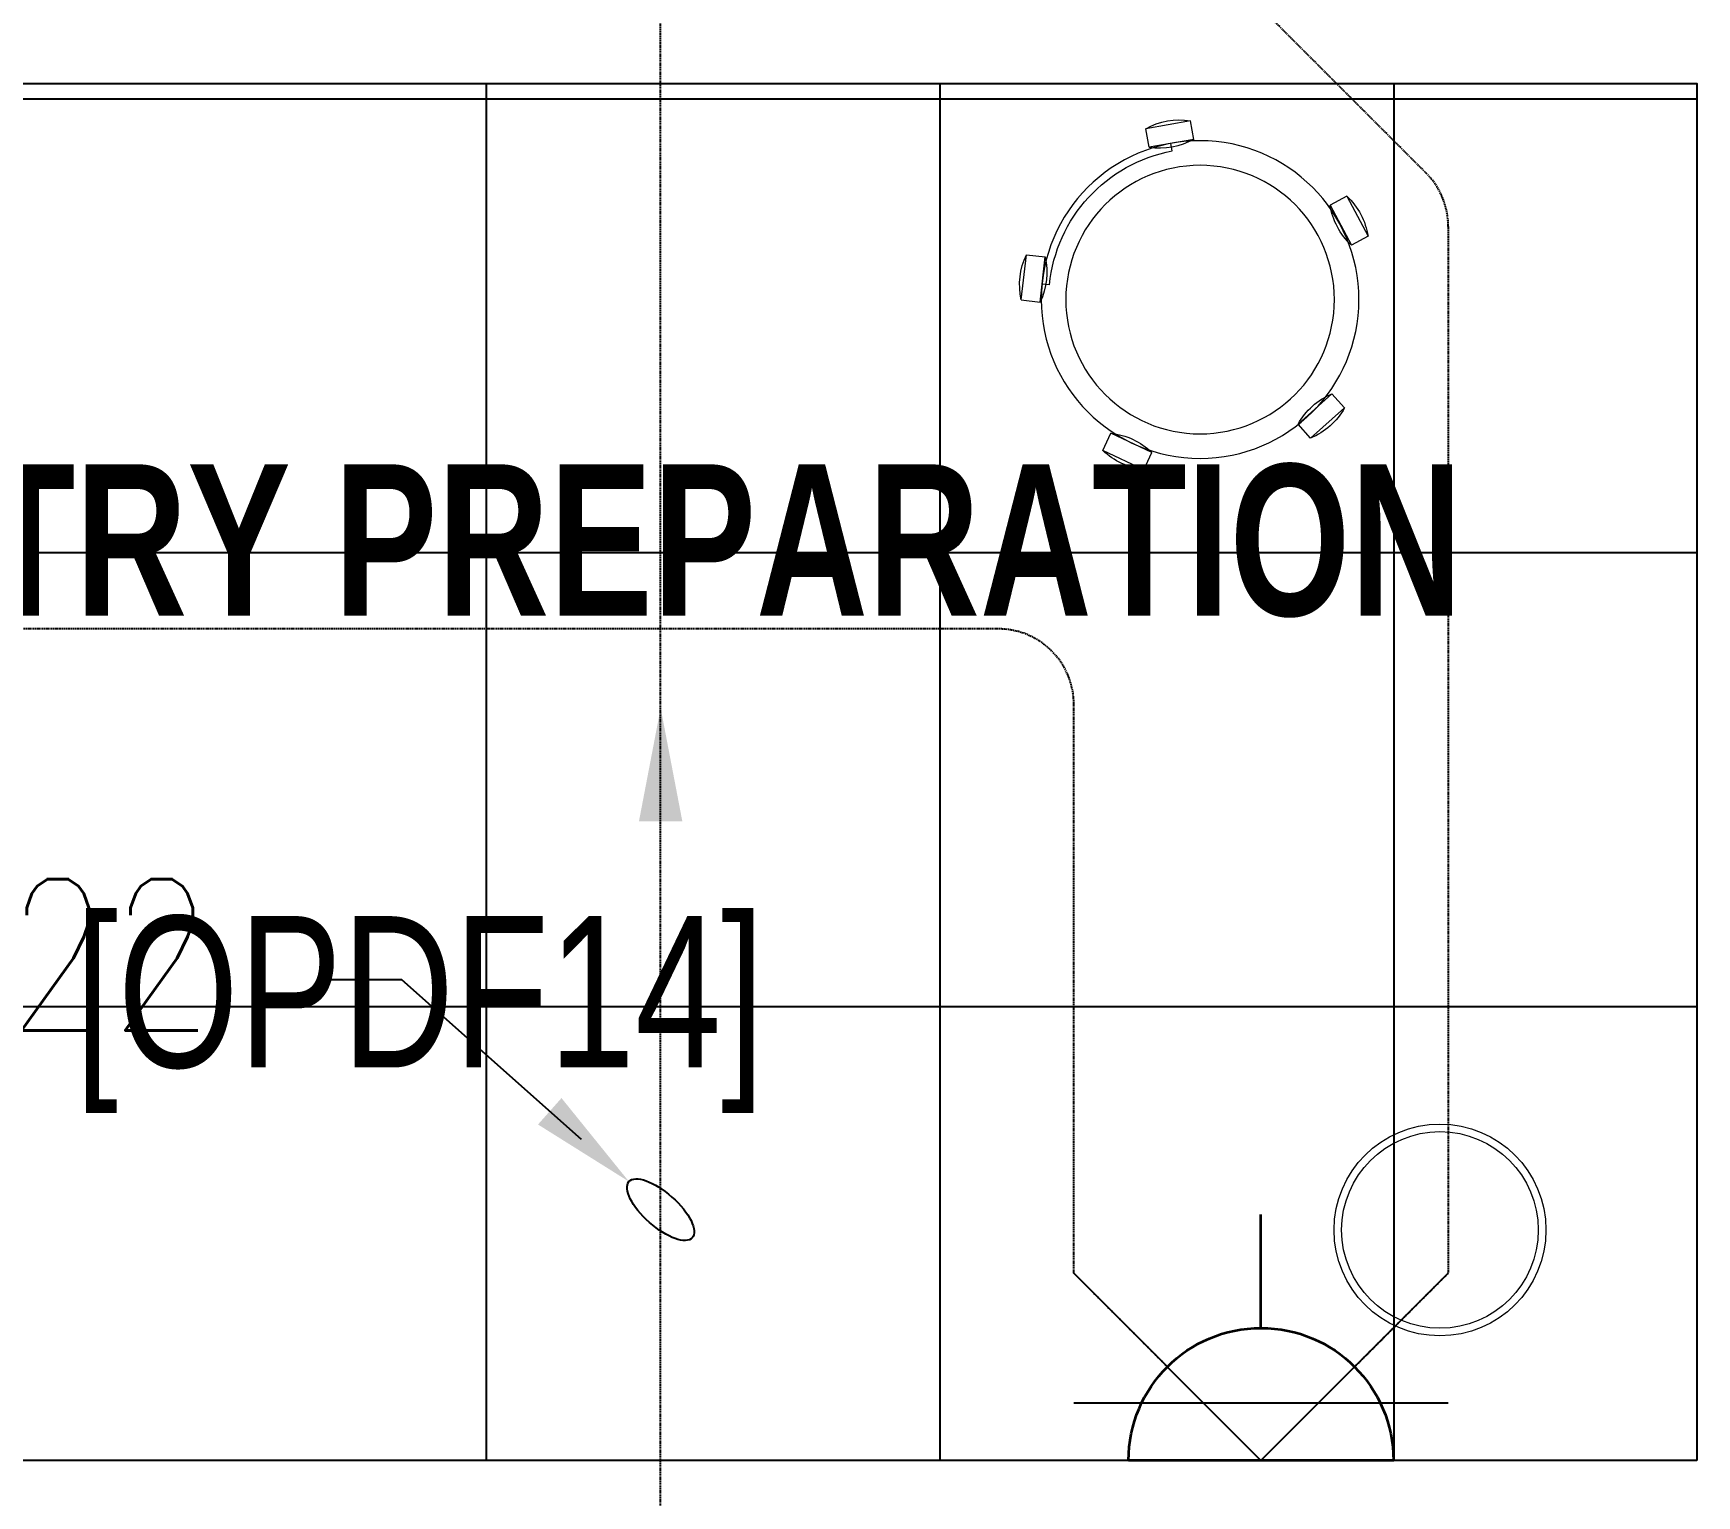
# Model space of a CAD drawing. Extents: x -12260 to 57327, y -29287 to 19916.
# Drawn here: x 18077 to 20276, y -8777 to -6843 of the extents above; entities that cross this region are included whole.
import ezdxf
from ezdxf import colors
from ezdxf.entities.mleader import LeaderData, LeaderLine
from ezdxf.enums import TextEntityAlignment as Align
from ezdxf.math import Vec2, Vec3

# ---------------------------------------------------------------- set-up
doc = ezdxf.new("R2010")
doc.units = 0
doc.header["$LTSCALE"] = 0.25
doc.linetypes.add('DASHDOT', pattern=[25.4, 12.7, -6.35, 0, -6.35])
doc.linetypes.add('HIDDEN', pattern=[9.525, 6.35, -3.175])
for name, color, linetype, lineweight in [('01-First Floor-FUR$0$72_EGR_BASE_TEXT', 252, 'Continuous', 5), ('01-First Floor-FUR$0$LOADING', 253, 'Continuous', 5), ('01-First Floor-FUR$0$Walls', 251, 'Continuous', 5), ('E-LITE-CIRC @ 100', 6, 'Continuous', 25), ('E-LITE-CLNG-CNDT', 6, 'DASHDOT', 35), ('E-LITE-EXIT-NUMB', 6, 'Continuous', 25), ('E-POWR-FLOR-CNDT', 6, 'HIDDEN', 25), ('E-POWR-FLOR-CNDT @ 100', 6, 'HIDDEN', 25), ('E-POWR-WALL @ 100', 4, 'Continuous', 35)]:
    doc.layers.add(name, color=color, linetype=linetype, lineweight=lineweight)
doc.layers.add('01-First Floor-FUR$0$FALSE CEILING', color=251, linetype='Continuous')
doc.styles.add('01-First Floor-FUR$0$X3G_ENTITY_9EC9', font='swisscl.ttf', dxfattribs={"height": 0.2})
doc.styles.add('01-First Floor-FUR$0$X3G_ENTITY_9F38', font='swisscl.ttf', dxfattribs={"height": 0.2})
doc.styles.add('DC_SIMPLEX', font='SIMPLEX.shx', dxfattribs={"width": 0.7})

# ---------------------------------------------------------------- blocks, each defined once
blk = doc.blocks.new('01-First Floor-FUR$0$WM00001-P')
at = {"layer": '01-First Floor-FUR$0$LOADING'}
for radius in [0.14, 0.13]:
    blk.add_circle((0, 0), radius, dxfattribs=at)
blk = doc.blocks.new('01-First Floor-FUR$0$HF10037B-P')
at = {"layer": '01-First Floor-FUR$0$LOADING'}
for p, q in [((0.2459, 0.134), (0.1859, 0.134)), ((0.1859, 0.134), (0.1859, 0.109)), ((0.2459, 0.134), (0.2459, 0.109)), ((0.2459, 0.109), (0.1859, 0.109)), ((0, 0), (-0.0142, -0.0583)), ((0, 0), (0.0243, -0.0059)), ((0.0243, -0.0059), (0.01, -0.0642)), ((0.4071, -0.0094), (0.431, -0.0018)), ((0.4071, -0.0094), (0.4255, -0.0665)), ((0.431, -0.0018), (0.4493, -0.0589)), ((0.4069, -0.0417), (0.4165, -0.0387)), ((-0.0142, -0.0583), (0.01, -0.0642)), ((0.4255, -0.0665), (0.4493, -0.0589)), ((0.0524, -0.2725), (0.0674, -0.2525)), ((0.0674, -0.2525), (0.1154, -0.2885)), ((0.3125, -0.2897), (0.362, -0.2558)), ((0.3761, -0.2764), (0.362, -0.2558)), ((0.0524, -0.2725), (0.1004, -0.3085)), ((0.3266, -0.3103), (0.3761, -0.2764)), ((0.3267, -0.268), (0.3323, -0.2763)), ((0.1004, -0.3085), (0.1154, -0.2885)), ((0.3266, -0.3103), (0.3125, -0.2897))]:
    blk.add_line(p, q, dxfattribs=at)
for radius in [0.21, 0.1775]:
    blk.add_circle((0.2161, -0.1014), radius, dxfattribs=at)
for centre, radius, start, end in [((0.2159, 0.0465), 0.0925, 71.0754, 108.9246), ((0.2159, 0.1965), 0.0925, 251.0754, 288.9246), ((0.0779, -0.0499), 0.0925, 147.3419, 185.1912), ((-0.0678, -0.0143), 0.0925, 327.3419, 5.1912), ((0.4996, -0.0113), 0.0925, 178.8412, 216.6904), ((0.3568, -0.057), 0.0925, 358.8412, 36.6904), ((0.2161, -0.1014), 0.2, 303.6037, 17.3657), ((0.0389, -0.3404), 0.0925, 34.1875, 72.0368), ((0.3867, -0.3449), 0.0925, 105.5121, 143.3614), ((0.1289, -0.2205), 0.0925, 214.1875, 252.0368), ((0.3019, -0.2212), 0.0925, 285.5121, 323.3614)]:
    blk.add_arc(centre, radius, start, end, dxfattribs=at)
blk = doc.blocks.new('01-First Floor-FUR')
at = {"layer": '01-First Floor-FUR$0$FALSE CEILING', "linetype": 'Continuous'}
for p, q in [((18676, -8730), (18676, -6910)), ((19276, -8730), (19276, -6910)), ((19876, -8730), (19876, -6910)), ((16276, -6930), (20276, -6930)), ((16276, -7530), (20276, -7530)), ((16276, -8130), (20276, -8130))]:
    blk.add_line(p, q, dxfattribs=at)
at = {"layer": '01-First Floor-FUR$0$FALSE CEILING'}
blk.add_lwpolyline([(20276, -8730), (16276, -8730), (16276, -6910), (20276, -6910)], close=True, dxfattribs=at)
at = {"layer": '01-First Floor-FUR$0$Walls'}
for p, q in [((20276, -6910), (16276, -6910)), ((20276, -6910), (20276, -8730)), ((20276, -8730), (16276, -8730))]:
    blk.add_line(p, q, dxfattribs=at)
at = {"layer": '01-First Floor-FUR$0$LOADING', "extrusion": (-2.79672e-08, -3.6788e-07, -1), "xscale": 1000.000000000001, "yscale": 1000.000000000001, "zscale": 1000.000000000001, "rotation": 62.02830383052903}
blk.add_blockref('01-First Floor-FUR$0$HF10037B-P', (-19810.4, -7338.8, 0.1), dxfattribs=at)
at = {"layer": '01-First Floor-FUR$0$LOADING', "extrusion": (-3.71182e-07, 7.42363e-07, -1), "xscale": -1000.000000000008, "yscale": 1000.000000000008, "zscale": 1000.000000000004, "rotation": 269.9999999975416}
blk.add_blockref('01-First Floor-FUR$0$WM00001-P', (-19936.6, -8425.4, 0.1), dxfattribs=at)
at = {"layer": '01-First Floor-FUR$0$72_EGR_BASE_TEXT', "char_height": 200, "attachment_point": 2}
for s, insert, style in [('{\\fSwis721 LtCn BT|b1|i0|c0|p34;OPTOMETRY PREPARATION}', (18542.5, -7413.3, 0), '01-First Floor-FUR$0$X3G_ENTITY_9EC9'), ('[OPDF14]', (18587.7, -8010.5, 0), '01-First Floor-FUR$0$X3G_ENTITY_9F38')]:
    blk.add_mtext(s, dxfattribs=dict(at, insert=insert, style=style))
blk = doc.blocks.new('*U10')
blk.add_line((-1.75, 0), (-3.25, 0))
blk.add_lwpolyline([(0, 1.75, 1), (0, -1.75)], format="xyb", close=True)
at = {"layer": 'Defpoints'}
for p, q in [((-2.475, 2.475), (0, 0)), ((-0.758, -2.475), (-0.758, 2.475)), ((-2.475, -2.475), (0, 0))]:
    blk.add_line(p, q, dxfattribs=at)
at = {"layer": 'E-LITE-EXIT-NUMB', "style": 'DC_SIMPLEX', "width": 0.7, "flags": 8}
blk.add_attdef('TYPE', text='', height=2, rotation=360, dxfattribs=at).set_placement((-2.682, 5.238), align=Align.RIGHT)
blk.add_attdef('CIRCUIT', (2.682, 5.238), '', height=2, rotation=360, dxfattribs=at)
blk = doc.blocks.new('*U8')
blk.add_hatch(color=256).paths.add_polyline_path([(0.287, 0), (0, 1.5), (-0.287, 0)])
blk = doc.blocks.new('ARR0W')
at = {"color": 45}
blk.add_ellipse((0, 0), major_axis=(0.4, 0), ratio=0.4, dxfattribs=at)
at = {"color": 45, "ltscale": 0.5}
blk.add_solid([(-1.4, 0.167), (-0.4, 0), (-1.4, -0.167)], dxfattribs=at)

msp = doc.modelspace()

# ---------------------------------------------------------------- linework, layer by layer
at = {"layer": 'E-POWR-FLOR-CNDT'}
for points in [[(18906.4, -8830), (18906.4, -2258.4, 0.414214), (18831.4, -2183.4), (5856.8, -2183.4, -0.414214), (5781.8, -2108.4), (5781.8, 516.4)], [(19700, -6810), (19918.2, -7028.2, -0.198912), (19947.5, -7098.9), (19947.5, -8482.5), (19823.8, -8606.3)], [(19576.3, -8606.3), (19452.6, -8482.5), (19452.6, -7730.8, 0.414214), (19352.6, -7630.8), (16523.5, -7630.8), (16399.7, -7507)]]:
    msp.add_lwpolyline(points, format="xyb", dxfattribs=at)

# ---------------------------------------------------------------- block references
at = {"layer": 'E-LITE-CLNG-CNDT'}
msp.add_blockref('01-First Floor-FUR', (0, 0), dxfattribs=at)
at = {"layer": 'E-POWR-FLOR-CNDT @ 100', "xscale": -100, "yscale": 100, "zscale": 100}
msp.add_blockref('*U8', (18906.4, -7885.3), dxfattribs=at)
at = {"layer": 'E-POWR-WALL @ 100', "xscale": -100, "yscale": 100, "zscale": 100, "rotation": 90}
msp.add_blockref('*U10', (19700, -8730), dxfattribs=at)

# ---------------------------------------------------------------- leaders
at = {"layer": 'E-LITE-CIRC @ 100'}
ml = msp.add_multileader_mtext('Standard', dxfattribs=at)
ml.set_content('{\\Fdc_el_romans|c0;\\W0.8;TO\\Fromans|c0; \\Fsimplex|c0;LP-F1/S22}', color=256, style='DC_SIMPLEX')
ml.set_leader_properties()
ml.set_arrow_properties(name='ARR0W')
ml.build(insert=Vec2(0, 0))
ml.multileader.update_dxf_attribs({"dogleg_length": 200, "arrow_head_size": 140, "scale": 100})
ctx = ml.context
ctx.base_point, ctx.scale, ctx.char_height, ctx.arrow_head_size, ctx.landing_gap_size, ctx.plane_origin, ctx.plane_x_axis, ctx.plane_y_axis = Vec3(16384.8, -8094.8, 0), 100, 200, 140, 140, Vec3(41032, -3456.2, 0), Vec3(1, -0.000001, 0), Vec3(0.000001, 1, 0)
ctx.text_align_type = 2
notes = []
notes.append((ctx, [(1, (1, 1, 0), (18564.1, -8094.8, 0), (-1, 0.000001, 0), 108.8, [(0, [(18906.4, -8398.6, 0)], 0, [])])]))
ctx.mtext.insert, ctx.mtext.text_direction, ctx.mtext.rotation, ctx.mtext.alignment, ctx.mtext.flow_direction = Vec3(18315.3, -7961.5, 0), Vec3(1, -0.000001, 0), 6.283185, 3, 5
for ctx, leaders in notes:
    for number, flags, end, landing, length, lines in leaders:
        leader = LeaderData()
        leader.index, (leader.has_last_leader_line, leader.has_dogleg_vector, leader.attachment_direction) = number, flags
        leader.last_leader_point, leader.dogleg_vector, leader.dogleg_length = Vec3(end), Vec3(landing), length
        for number, points, colour, breaks in lines:
            line = LeaderLine()
            line.index, line.vertices, line.color, line.breaks = number, Vec3.list(points), colors.encode_raw_color(colour), breaks
            leader.lines.append(line)
        ctx.leaders.append(leader)

doc.saveas('drawing.dxf')
